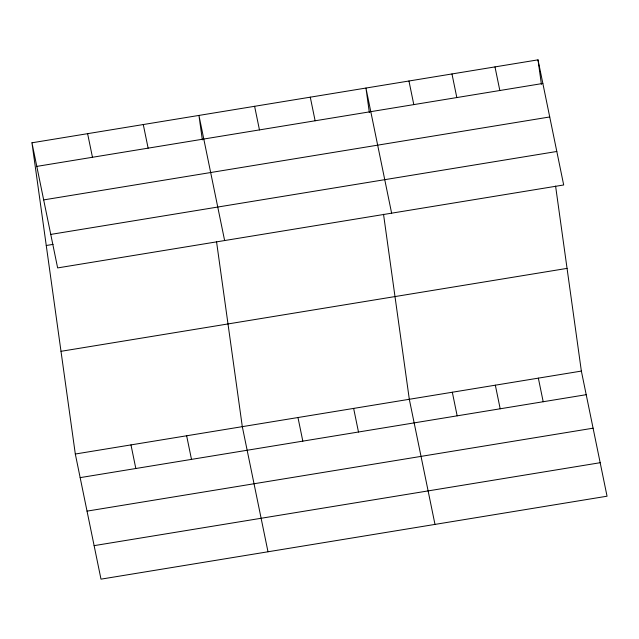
<?xml version="1.0" encoding="UTF-8"?>
<svg xmlns="http://www.w3.org/2000/svg" width="639" height="639" viewBox="0 0 639 639"><rect width="100%" height="100%" fill="white"/><g stroke="black" fill="none" stroke-linecap="round" stroke-linejoin="round"><path stroke-width="0.96" d="M31.95 142.793L538.006 59.85L563.686 184.975L57.638 267.917L31.95 142.793L75.314 454.025L100.994 579.15L607.05 496.207L581.362 371.083L555.587 186.077M36.798 166.396L542.846 83.461M43.676 199.903L549.724 116.961M50.761 234.417L556.809 151.475M46.256 245.496L53.093 244.378M61.001 351.314L567.057 268.38M75.314 454.025L581.362 371.083M80.155 477.629L586.211 394.686M87.032 511.128L593.088 428.186M94.117 545.642L600.173 462.708M494.985 66.903L499.834 90.506M538.35 378.136L543.198 401.739M451.973 73.956L456.821 97.559M495.337 385.181L500.185 408.792M408.96 81.001L413.808 104.612M452.324 392.234L457.165 415.837M391.627 213.178L365.947 88.054L369.35 112.504M434.991 524.403L409.311 399.279L383.528 214.273M310.282 97.176L315.123 120.779M353.639 408.409L358.487 432.012M254.61 106.298L259.458 129.909M297.974 417.531L302.822 441.134M224.632 240.544L198.945 115.419L202.355 139.877M267.997 551.776L242.309 426.652L216.533 241.646M143.28 124.549L148.128 148.152M186.644 435.774L191.492 459.385M87.615 133.671L92.463 157.274M130.979 444.896L135.827 468.507M538.006 59.85L541.409 84.308"/></g></svg>
